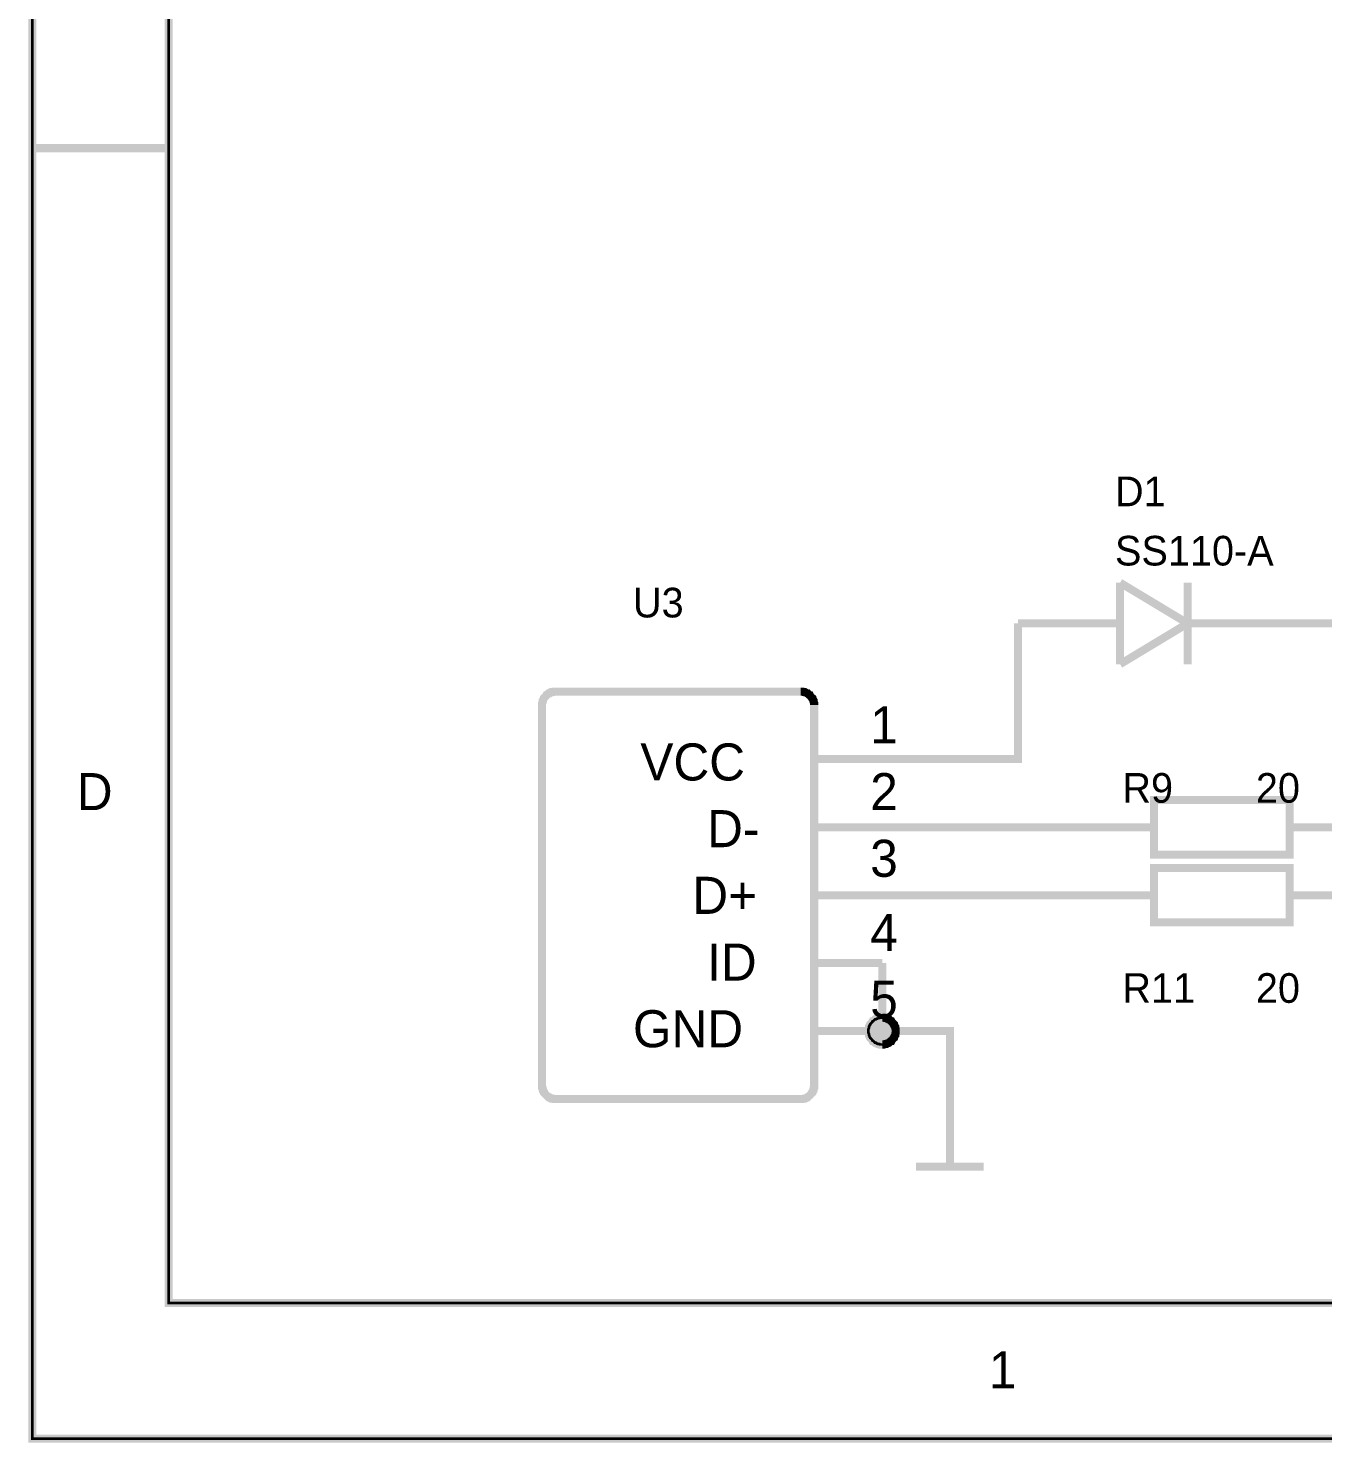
# Model space of a CAD drawing. Header units: millimetres. Extents: x 0 to 11.5, y 0 to 7.6.
# Drawn here: x -0.006 to 1.899, y -0.004 to 2.077 of the extents above; entities that cross this region are included whole.
import ezdxf

# ---------------------------------------------------------------- set-up
doc = ezdxf.new("R2010")
doc.units = ezdxf.units.MM
doc.header["$MEASUREMENT"] = 0
doc.layers.add('Sheet', color=255, linetype='Continuous')

msp = doc.modelspace()

# ---------------------------------------------------------------- linework, layer by layer
at = {"layer": 'Sheet'}
for points, const_width in [([(0, 7.5973), (11.5, 7.5973), (11.5, 0.002), (0, 0.002), (0, 7.5973)], 0.0118), ([(0, 7.5973), (0, 0.002), (11.5, 0.002), (11.5, 7.5973), (0, 7.5973), (0, 7.5973)], 0.0039), ([(0.2005, 7.3976), (11.3002, 7.3976), (11.3002, 0.2017), (0.2005, 0.2017), (0.2005, 7.3976)], 0.0118), ([(0.2005, 7.3976), (0.2005, 0.2017), (11.3002, 0.2017), (11.3002, 7.3976), (0.2005, 7.3976), (0.2005, 7.3976)], 0.0039), ([(1.6503, 0.9418), (1.8501, 0.9418), (1.8501, 0.8614), (1.6503, 0.8614), (1.6503, 0.9418)], 0.0118), ([(1.6503, 0.8416), (1.8501, 0.8416), (1.8501, 0.7619), (1.6503, 0.7619), (1.6503, 0.8416)], 0.0118)]:
    msp.add_lwpolyline(points, close=True, dxfattribs=dict(at, const_width=const_width))
for points, const_width in [([(0, 1.9007), (0.2005, 1.9007)], 0.0118), ([(1.7, 1.2015), (1.6005, 1.2614)], 0.0118), ([(1.6005, 1.2614), (1.6005, 1.1415)], 0.0118), ([(1.7, 1.2614), (1.7, 1.1415)], 0.0118), ([(1.4505, 1.2015), (1.4505, 1.0018), (1.2507, 1.0018)], 0.0118), ([(1.6005, 1.2015), (1.4505, 1.2015)], 0.0118), ([(1.6005, 1.1415), (1.7, 1.2015)], 0.0118), ([(1.7, 1.2015), (1.8501, 1.2015)], 0.0118), ([(1.8501, 1.2015), (2.2006, 1.2015)], 0.0118), ([(0.7501, 1.0815), (0.7501, 1.0822), (0.7501, 1.0836), (0.7501, 1.0843), (0.7508, 1.0856), (0.7508, 1.0863), (0.7508, 1.0877), (0.7515, 1.0883), (0.7515, 1.089), (0.7522, 1.0904), (0.7528, 1.0911), (0.7528, 1.0918), (0.7535, 1.0924), (0.7542, 1.0931), (0.7549, 1.0938), (0.7556, 1.0945), (0.7563, 1.0958), (0.7569, 1.0958), (0.7576, 1.0965), (0.7583, 1.0972), (0.759, 1.0979), (0.7597, 1.0986), (0.761, 1.0986), (0.7617, 1.0992), (0.7624, 1.0999), (0.7638, 1.0999), (0.7644, 1.1006), (0.7651, 1.1006), (0.7665, 1.1006), (0.7672, 1.1013), (0.7685, 1.1013), (0.7692, 1.1013), (0.7706, 1.1013)], 0.0118), ([(0.7706, 1.1013), (1.1306, 1.1013)], 0.0118), ([(1.1306, 1.1013), (1.1313, 1.1013), (1.1327, 1.1013), (1.1334, 1.1013), (1.1347, 1.1006), (1.1354, 1.1006), (1.1368, 1.1006), (1.1375, 1.0999), (1.1381, 1.0999), (1.1395, 1.0992), (1.1402, 1.0986), (1.1409, 1.0986), (1.1415, 1.0979), (1.1422, 1.0972), (1.1429, 1.0965), (1.1436, 1.0958), (1.1443, 1.0958), (1.145, 1.0945), (1.1456, 1.0938), (1.1463, 1.0931), (1.147, 1.0924), (1.1477, 1.0918), (1.1477, 1.0911), (1.1484, 1.0904), (1.149, 1.089), (1.149, 1.0883), (1.1497, 1.0877), (1.1497, 1.0863), (1.1497, 1.0856), (1.1504, 1.0843), (1.1504, 1.0836), (1.1504, 1.0822), (1.1504, 1.0815)], 0.0118), ([(0.7501, 0.522), (0.7501, 1.0815)], 0.0118), ([(1.1504, 1.0815), (1.1504, 1.0815), (1.1504, 1.0815), (1.1504, 1.0815), (1.1504, 1.0815), (1.1504, 1.0815), (1.1504, 1.0815), (1.1504, 1.0815), (1.1504, 1.0815), (1.1504, 1.0815), (1.1504, 1.0815), (1.1504, 1.0815), (1.1504, 1.0815), (1.1504, 1.0815), (1.1504, 1.0815), (1.1504, 1.0815), (1.1504, 1.0815), (1.1504, 1.0815), (1.1504, 1.0815), (1.1504, 1.0815), (1.1504, 1.0815), (1.1504, 1.0815), (1.1504, 1.0815), (1.1504, 1.0815), (1.1504, 1.0815), (1.1504, 1.0815), (1.1504, 1.0815), (1.1504, 1.0815), (1.1504, 1.0815), (1.1504, 1.0815), (1.1504, 1.0815), (1.1504, 1.0815), (1.1504, 1.0815)], 0.0118), ([(1.1504, 1.0815), (1.1504, 0.522)], 0.0118), ([(1.1504, 1.0018), (1.2507, 1.0018)], 0.0118), ([(1.1504, 0.9016), (1.2507, 0.9016)], 0.0118), ([(1.2507, 0.9016), (1.55, 0.9016)], 0.0118), ([(1.6503, 0.9016), (1.55, 0.9016)], 0.0118), ([(1.8501, 0.9016), (1.9503, 0.9016)], 0.0118), ([(1.1504, 0.8014), (1.2507, 0.8014)], 0.0118), ([(1.2507, 0.8014), (1.55, 0.8014)], 0.0118), ([(1.6503, 0.8014), (1.55, 0.8014)], 0.0118), ([(1.8501, 0.8014), (1.9503, 0.8014)], 0.0118), ([(1.1504, 0.7019), (1.2507, 0.7019)], 0.0118), ([(1.3502, 0.5016), (1.3502, 0.6018), (1.2507, 0.6018), (1.2507, 0.7019)], 0.0118), ([(1.2302, 0.6018), (1.2302, 0.6024), (1.2302, 0.6038), (1.2302, 0.6045), (1.2309, 0.6058), (1.2309, 0.6065), (1.2309, 0.6079), (1.2316, 0.6086), (1.2316, 0.6093), (1.2322, 0.6106), (1.2329, 0.6113), (1.2329, 0.612), (1.2336, 0.6127), (1.2343, 0.6133), (1.235, 0.614), (1.2356, 0.6147), (1.2363, 0.6161), (1.237, 0.6161), (1.2377, 0.6168), (1.2384, 0.6174), (1.2391, 0.6181), (1.2397, 0.6188), (1.2411, 0.6188), (1.2418, 0.6195), (1.2425, 0.6202), (1.2438, 0.6202), (1.2445, 0.6208), (1.2452, 0.6208), (1.2466, 0.6208), (1.2472, 0.6215), (1.2486, 0.6215), (1.2493, 0.6215), (1.2507, 0.6215)], 0.0118), ([(1.2302, 0.6018), (1.2302, 0.6024), (1.2302, 0.6038), (1.2302, 0.6045), (1.2309, 0.6058), (1.2309, 0.6065), (1.2309, 0.6079), (1.2316, 0.6086), (1.2316, 0.6093), (1.2322, 0.6106), (1.2329, 0.6113), (1.2329, 0.612), (1.2336, 0.6127), (1.2343, 0.6133), (1.235, 0.614), (1.2356, 0.6147), (1.2363, 0.6161), (1.237, 0.6161), (1.2377, 0.6168), (1.2384, 0.6174), (1.2391, 0.6181), (1.2397, 0.6188), (1.2411, 0.6188), (1.2418, 0.6195), (1.2425, 0.6202), (1.2438, 0.6202), (1.2445, 0.6208), (1.2452, 0.6208), (1.2466, 0.6208), (1.2472, 0.6215), (1.2486, 0.6215), (1.2493, 0.6215), (1.2507, 0.6215)], 0.0118), ([(1.2302, 0.6018), (1.2302, 0.6024), (1.2302, 0.6038), (1.2302, 0.6045), (1.2309, 0.6058), (1.2309, 0.6065), (1.2309, 0.6079), (1.2316, 0.6086), (1.2316, 0.6093), (1.2322, 0.6106), (1.2329, 0.6113), (1.2329, 0.612), (1.2336, 0.6127), (1.2343, 0.6133), (1.235, 0.614), (1.2356, 0.6147), (1.2363, 0.6161), (1.237, 0.6161), (1.2377, 0.6168), (1.2384, 0.6174), (1.2391, 0.6181), (1.2397, 0.6188), (1.2411, 0.6188), (1.2418, 0.6195), (1.2425, 0.6202), (1.2438, 0.6202), (1.2445, 0.6208), (1.2452, 0.6208), (1.2466, 0.6208), (1.2472, 0.6215), (1.2486, 0.6215), (1.2493, 0.6215), (1.2507, 0.6215)], 0.0118), ([(1.2302, 0.6018), (1.2302, 0.6024), (1.2302, 0.6038), (1.2302, 0.6045), (1.2309, 0.6058), (1.2309, 0.6065), (1.2309, 0.6079), (1.2316, 0.6086), (1.2316, 0.6093), (1.2322, 0.6106), (1.2329, 0.6113), (1.2329, 0.612), (1.2336, 0.6127), (1.2343, 0.6133), (1.235, 0.614), (1.2356, 0.6147), (1.2363, 0.6161), (1.237, 0.6161), (1.2377, 0.6168), (1.2384, 0.6174), (1.2391, 0.6181), (1.2397, 0.6188), (1.2411, 0.6188), (1.2418, 0.6195), (1.2425, 0.6202), (1.2438, 0.6202), (1.2445, 0.6208), (1.2452, 0.6208), (1.2466, 0.6208), (1.2472, 0.6215), (1.2486, 0.6215), (1.2493, 0.6215), (1.2507, 0.6215)], 0.0118), ([(1.2302, 0.6018), (1.2302, 0.6024), (1.2302, 0.6038), (1.2302, 0.6045), (1.2309, 0.6058), (1.2309, 0.6065), (1.2309, 0.6079), (1.2316, 0.6086), (1.2316, 0.6093), (1.2322, 0.6106), (1.2329, 0.6113), (1.2329, 0.612), (1.2336, 0.6127), (1.2343, 0.6133), (1.235, 0.614), (1.2356, 0.6147), (1.2363, 0.6161), (1.237, 0.6161), (1.2377, 0.6168), (1.2384, 0.6174), (1.2391, 0.6181), (1.2397, 0.6188), (1.2411, 0.6188), (1.2418, 0.6195), (1.2425, 0.6202), (1.2438, 0.6202), (1.2445, 0.6208), (1.2452, 0.6208), (1.2466, 0.6208), (1.2472, 0.6215), (1.2486, 0.6215), (1.2493, 0.6215), (1.2507, 0.6215)], 0.0118), ([(1.2507, 0.6215), (1.2507, 0.6215)], 0.0118), ([(1.2507, 0.6215), (1.2513, 0.6215), (1.2527, 0.6215), (1.2534, 0.6215), (1.2547, 0.6208), (1.2554, 0.6208), (1.2568, 0.6208), (1.2575, 0.6202), (1.2582, 0.6202), (1.2595, 0.6195), (1.2602, 0.6188), (1.2609, 0.6188), (1.2616, 0.6181), (1.2622, 0.6174), (1.2629, 0.6168), (1.2636, 0.6161), (1.2643, 0.6161), (1.265, 0.6147), (1.2657, 0.614), (1.2663, 0.6133), (1.267, 0.6127), (1.2677, 0.612), (1.2677, 0.6113), (1.2684, 0.6106), (1.2691, 0.6093), (1.2691, 0.6086), (1.2697, 0.6079), (1.2697, 0.6065), (1.2697, 0.6058), (1.2704, 0.6045), (1.2704, 0.6038), (1.2704, 0.6024), (1.2704, 0.6018)], 0.0118), ([(1.2507, 0.6215), (1.2507, 0.6215)], 0.0118), ([(1.2507, 0.6215), (1.2513, 0.6215), (1.2527, 0.6215), (1.2534, 0.6215), (1.2547, 0.6208), (1.2554, 0.6208), (1.2568, 0.6208), (1.2575, 0.6202), (1.2582, 0.6202), (1.2595, 0.6195), (1.2602, 0.6188), (1.2609, 0.6188), (1.2616, 0.6181), (1.2622, 0.6174), (1.2629, 0.6168), (1.2636, 0.6161), (1.2643, 0.6161), (1.265, 0.6147), (1.2657, 0.614), (1.2663, 0.6133), (1.267, 0.6127), (1.2677, 0.612), (1.2677, 0.6113), (1.2684, 0.6106), (1.2691, 0.6093), (1.2691, 0.6086), (1.2697, 0.6079), (1.2697, 0.6065), (1.2697, 0.6058), (1.2704, 0.6045), (1.2704, 0.6038), (1.2704, 0.6024), (1.2704, 0.6018)], 0.0118), ([(1.2507, 0.6215), (1.2507, 0.6215)], 0.0118), ([(1.2507, 0.6215), (1.2513, 0.6215), (1.2527, 0.6215), (1.2534, 0.6215), (1.2547, 0.6208), (1.2554, 0.6208), (1.2568, 0.6208), (1.2575, 0.6202), (1.2582, 0.6202), (1.2595, 0.6195), (1.2602, 0.6188), (1.2609, 0.6188), (1.2616, 0.6181), (1.2622, 0.6174), (1.2629, 0.6168), (1.2636, 0.6161), (1.2643, 0.6161), (1.265, 0.6147), (1.2657, 0.614), (1.2663, 0.6133), (1.267, 0.6127), (1.2677, 0.612), (1.2677, 0.6113), (1.2684, 0.6106), (1.2691, 0.6093), (1.2691, 0.6086), (1.2697, 0.6079), (1.2697, 0.6065), (1.2697, 0.6058), (1.2704, 0.6045), (1.2704, 0.6038), (1.2704, 0.6024), (1.2704, 0.6018)], 0.0118), ([(1.2507, 0.6215), (1.2507, 0.6215)], 0.0118), ([(1.2507, 0.6215), (1.2513, 0.6215), (1.2527, 0.6215), (1.2534, 0.6215), (1.2547, 0.6208), (1.2554, 0.6208), (1.2568, 0.6208), (1.2575, 0.6202), (1.2582, 0.6202), (1.2595, 0.6195), (1.2602, 0.6188), (1.2609, 0.6188), (1.2616, 0.6181), (1.2622, 0.6174), (1.2629, 0.6168), (1.2636, 0.6161), (1.2643, 0.6161), (1.265, 0.6147), (1.2657, 0.614), (1.2663, 0.6133), (1.267, 0.6127), (1.2677, 0.612), (1.2677, 0.6113), (1.2684, 0.6106), (1.2691, 0.6093), (1.2691, 0.6086), (1.2697, 0.6079), (1.2697, 0.6065), (1.2697, 0.6058), (1.2704, 0.6045), (1.2704, 0.6038), (1.2704, 0.6024), (1.2704, 0.6018)], 0.0118), ([(1.2507, 0.6215), (1.2507, 0.6215)], 0.0118), ([(1.2507, 0.6215), (1.2513, 0.6215), (1.2527, 0.6215), (1.2534, 0.6215), (1.2547, 0.6208), (1.2554, 0.6208), (1.2568, 0.6208), (1.2575, 0.6202), (1.2582, 0.6202), (1.2595, 0.6195), (1.2602, 0.6188), (1.2609, 0.6188), (1.2616, 0.6181), (1.2622, 0.6174), (1.2629, 0.6168), (1.2636, 0.6161), (1.2643, 0.6161), (1.265, 0.6147), (1.2657, 0.614), (1.2663, 0.6133), (1.267, 0.6127), (1.2677, 0.612), (1.2677, 0.6113), (1.2684, 0.6106), (1.2691, 0.6093), (1.2691, 0.6086), (1.2697, 0.6079), (1.2697, 0.6065), (1.2697, 0.6058), (1.2704, 0.6045), (1.2704, 0.6038), (1.2704, 0.6024), (1.2704, 0.6018)], 0.0118), ([(1.1504, 0.6018), (1.2507, 0.6018)], 0.0118), ([(1.2507, 0.582), (1.2493, 0.582), (1.2486, 0.582), (1.2472, 0.582), (1.2466, 0.5827), (1.2452, 0.5827), (1.2445, 0.5827), (1.2438, 0.5834), (1.2425, 0.5834), (1.2418, 0.584), (1.2411, 0.5847), (1.2397, 0.5847), (1.2391, 0.5854), (1.2384, 0.5861), (1.2377, 0.5868), (1.237, 0.5874), (1.2363, 0.5874), (1.2356, 0.5888), (1.235, 0.5895), (1.2343, 0.5902), (1.2336, 0.5909), (1.2329, 0.5915), (1.2329, 0.5922), (1.2322, 0.5929), (1.2316, 0.5943), (1.2316, 0.5949), (1.2309, 0.5956), (1.2309, 0.597), (1.2309, 0.5977), (1.2302, 0.599), (1.2302, 0.5997), (1.2302, 0.6011), (1.2302, 0.6018)], 0.0118), ([(1.2302, 0.6018), (1.2302, 0.6018)], 0.0118), ([(1.2507, 0.582), (1.2493, 0.582), (1.2486, 0.582), (1.2472, 0.582), (1.2466, 0.5827), (1.2452, 0.5827), (1.2445, 0.5827), (1.2438, 0.5834), (1.2425, 0.5834), (1.2418, 0.584), (1.2411, 0.5847), (1.2397, 0.5847), (1.2391, 0.5854), (1.2384, 0.5861), (1.2377, 0.5868), (1.237, 0.5874), (1.2363, 0.5874), (1.2356, 0.5888), (1.235, 0.5895), (1.2343, 0.5902), (1.2336, 0.5909), (1.2329, 0.5915), (1.2329, 0.5922), (1.2322, 0.5929), (1.2316, 0.5943), (1.2316, 0.5949), (1.2309, 0.5956), (1.2309, 0.597), (1.2309, 0.5977), (1.2302, 0.599), (1.2302, 0.5997), (1.2302, 0.6011), (1.2302, 0.6018)], 0.0118), ([(1.2302, 0.6018), (1.2302, 0.6018)], 0.0118), ([(1.2507, 0.582), (1.2493, 0.582), (1.2486, 0.582), (1.2472, 0.582), (1.2466, 0.5827), (1.2452, 0.5827), (1.2445, 0.5827), (1.2438, 0.5834), (1.2425, 0.5834), (1.2418, 0.584), (1.2411, 0.5847), (1.2397, 0.5847), (1.2391, 0.5854), (1.2384, 0.5861), (1.2377, 0.5868), (1.237, 0.5874), (1.2363, 0.5874), (1.2356, 0.5888), (1.235, 0.5895), (1.2343, 0.5902), (1.2336, 0.5909), (1.2329, 0.5915), (1.2329, 0.5922), (1.2322, 0.5929), (1.2316, 0.5943), (1.2316, 0.5949), (1.2309, 0.5956), (1.2309, 0.597), (1.2309, 0.5977), (1.2302, 0.599), (1.2302, 0.5997), (1.2302, 0.6011), (1.2302, 0.6018)], 0.0118), ([(1.2302, 0.6018), (1.2302, 0.6018)], 0.0118), ([(1.2507, 0.582), (1.2493, 0.582), (1.2486, 0.582), (1.2472, 0.582), (1.2466, 0.5827), (1.2452, 0.5827), (1.2445, 0.5827), (1.2438, 0.5834), (1.2425, 0.5834), (1.2418, 0.584), (1.2411, 0.5847), (1.2397, 0.5847), (1.2391, 0.5854), (1.2384, 0.5861), (1.2377, 0.5868), (1.237, 0.5874), (1.2363, 0.5874), (1.2356, 0.5888), (1.235, 0.5895), (1.2343, 0.5902), (1.2336, 0.5909), (1.2329, 0.5915), (1.2329, 0.5922), (1.2322, 0.5929), (1.2316, 0.5943), (1.2316, 0.5949), (1.2309, 0.5956), (1.2309, 0.597), (1.2309, 0.5977), (1.2302, 0.599), (1.2302, 0.5997), (1.2302, 0.6011), (1.2302, 0.6018)], 0.0118), ([(1.2302, 0.6018), (1.2302, 0.6018)], 0.0118), ([(1.2507, 0.582), (1.2493, 0.582), (1.2486, 0.582), (1.2472, 0.582), (1.2466, 0.5827), (1.2452, 0.5827), (1.2445, 0.5827), (1.2438, 0.5834), (1.2425, 0.5834), (1.2418, 0.584), (1.2411, 0.5847), (1.2397, 0.5847), (1.2391, 0.5854), (1.2384, 0.5861), (1.2377, 0.5868), (1.237, 0.5874), (1.2363, 0.5874), (1.2356, 0.5888), (1.235, 0.5895), (1.2343, 0.5902), (1.2336, 0.5909), (1.2329, 0.5915), (1.2329, 0.5922), (1.2322, 0.5929), (1.2316, 0.5943), (1.2316, 0.5949), (1.2309, 0.5956), (1.2309, 0.597), (1.2309, 0.5977), (1.2302, 0.599), (1.2302, 0.5997), (1.2302, 0.6011), (1.2302, 0.6018)], 0.0118), ([(1.2302, 0.6018), (1.2302, 0.6018)], 0.0118), ([(1.2302, 0.6018), (1.2302, 0.6024), (1.2302, 0.6038), (1.2302, 0.6045), (1.2309, 0.6058), (1.2309, 0.6065), (1.2309, 0.6079), (1.2316, 0.6086), (1.2316, 0.6093), (1.2322, 0.6106), (1.2329, 0.6113), (1.2329, 0.612), (1.2336, 0.6127), (1.2343, 0.6133), (1.235, 0.614), (1.2356, 0.6147), (1.2363, 0.6161), (1.237, 0.6161), (1.2377, 0.6168), (1.2384, 0.6174), (1.2391, 0.6181), (1.2397, 0.6188), (1.2411, 0.6188), (1.2418, 0.6195), (1.2425, 0.6202), (1.2438, 0.6202), (1.2445, 0.6208), (1.2452, 0.6208), (1.2466, 0.6208), (1.2472, 0.6215), (1.2486, 0.6215), (1.2493, 0.6215), (1.2507, 0.6215)], 0.0039), ([(1.2302, 0.6018), (1.2302, 0.6024), (1.2302, 0.6038), (1.2302, 0.6045), (1.2309, 0.6058), (1.2309, 0.6065), (1.2309, 0.6079), (1.2316, 0.6086), (1.2316, 0.6093), (1.2322, 0.6106), (1.2329, 0.6113), (1.2329, 0.612), (1.2336, 0.6127), (1.2343, 0.6133), (1.235, 0.614), (1.2356, 0.6147), (1.2363, 0.6161), (1.237, 0.6161), (1.2377, 0.6168), (1.2384, 0.6174), (1.2391, 0.6181), (1.2397, 0.6188), (1.2411, 0.6188), (1.2418, 0.6195), (1.2425, 0.6202), (1.2438, 0.6202), (1.2445, 0.6208), (1.2452, 0.6208), (1.2466, 0.6208), (1.2472, 0.6215), (1.2486, 0.6215), (1.2493, 0.6215), (1.2507, 0.6215)], 0.0039), ([(1.2302, 0.6018), (1.2302, 0.6024), (1.2302, 0.6038), (1.2302, 0.6045), (1.2309, 0.6058), (1.2309, 0.6065), (1.2309, 0.6079), (1.2316, 0.6086), (1.2316, 0.6093), (1.2322, 0.6106), (1.2329, 0.6113), (1.2329, 0.612), (1.2336, 0.6127), (1.2343, 0.6133), (1.235, 0.614), (1.2356, 0.6147), (1.2363, 0.6161), (1.237, 0.6161), (1.2377, 0.6168), (1.2384, 0.6174), (1.2391, 0.6181), (1.2397, 0.6188), (1.2411, 0.6188), (1.2418, 0.6195), (1.2425, 0.6202), (1.2438, 0.6202), (1.2445, 0.6208), (1.2452, 0.6208), (1.2466, 0.6208), (1.2472, 0.6215), (1.2486, 0.6215), (1.2493, 0.6215), (1.2507, 0.6215)], 0.0039), ([(1.2302, 0.6018), (1.2302, 0.6024), (1.2302, 0.6038), (1.2302, 0.6045), (1.2309, 0.6058), (1.2309, 0.6065), (1.2309, 0.6079), (1.2316, 0.6086), (1.2316, 0.6093), (1.2322, 0.6106), (1.2329, 0.6113), (1.2329, 0.612), (1.2336, 0.6127), (1.2343, 0.6133), (1.235, 0.614), (1.2356, 0.6147), (1.2363, 0.6161), (1.237, 0.6161), (1.2377, 0.6168), (1.2384, 0.6174), (1.2391, 0.6181), (1.2397, 0.6188), (1.2411, 0.6188), (1.2418, 0.6195), (1.2425, 0.6202), (1.2438, 0.6202), (1.2445, 0.6208), (1.2452, 0.6208), (1.2466, 0.6208), (1.2472, 0.6215), (1.2486, 0.6215), (1.2493, 0.6215), (1.2507, 0.6215)], 0.0039), ([(1.2302, 0.6018), (1.2302, 0.6024), (1.2302, 0.6038), (1.2302, 0.6045), (1.2309, 0.6058), (1.2309, 0.6065), (1.2309, 0.6079), (1.2316, 0.6086), (1.2316, 0.6093), (1.2322, 0.6106), (1.2329, 0.6113), (1.2329, 0.612), (1.2336, 0.6127), (1.2343, 0.6133), (1.235, 0.614), (1.2356, 0.6147), (1.2363, 0.6161), (1.237, 0.6161), (1.2377, 0.6168), (1.2384, 0.6174), (1.2391, 0.6181), (1.2397, 0.6188), (1.2411, 0.6188), (1.2418, 0.6195), (1.2425, 0.6202), (1.2438, 0.6202), (1.2445, 0.6208), (1.2452, 0.6208), (1.2466, 0.6208), (1.2472, 0.6215), (1.2486, 0.6215), (1.2493, 0.6215), (1.2507, 0.6215)], 0.0039), ([(1.2507, 0.582), (1.2493, 0.582), (1.2486, 0.582), (1.2472, 0.582), (1.2466, 0.5827), (1.2452, 0.5827), (1.2445, 0.5827), (1.2438, 0.5834), (1.2425, 0.5834), (1.2418, 0.584), (1.2411, 0.5847), (1.2397, 0.5847), (1.2391, 0.5854), (1.2384, 0.5861), (1.2377, 0.5868), (1.237, 0.5874), (1.2363, 0.5874), (1.2356, 0.5888), (1.235, 0.5895), (1.2343, 0.5902), (1.2336, 0.5909), (1.2329, 0.5915), (1.2329, 0.5922), (1.2322, 0.5929), (1.2316, 0.5943), (1.2316, 0.5949), (1.2309, 0.5956), (1.2309, 0.597), (1.2309, 0.5977), (1.2302, 0.599), (1.2302, 0.5997), (1.2302, 0.6011), (1.2302, 0.6018)], 0.0039), ([(1.2302, 0.6018), (1.2302, 0.6018)], 0.0039), ([(1.2507, 0.582), (1.2493, 0.582), (1.2486, 0.582), (1.2472, 0.582), (1.2466, 0.5827), (1.2452, 0.5827), (1.2445, 0.5827), (1.2438, 0.5834), (1.2425, 0.5834), (1.2418, 0.584), (1.2411, 0.5847), (1.2397, 0.5847), (1.2391, 0.5854), (1.2384, 0.5861), (1.2377, 0.5868), (1.237, 0.5874), (1.2363, 0.5874), (1.2356, 0.5888), (1.235, 0.5895), (1.2343, 0.5902), (1.2336, 0.5909), (1.2329, 0.5915), (1.2329, 0.5922), (1.2322, 0.5929), (1.2316, 0.5943), (1.2316, 0.5949), (1.2309, 0.5956), (1.2309, 0.597), (1.2309, 0.5977), (1.2302, 0.599), (1.2302, 0.5997), (1.2302, 0.6011), (1.2302, 0.6018)], 0.0039), ([(1.2302, 0.6018), (1.2302, 0.6018)], 0.0039), ([(1.2507, 0.582), (1.2493, 0.582), (1.2486, 0.582), (1.2472, 0.582), (1.2466, 0.5827), (1.2452, 0.5827), (1.2445, 0.5827), (1.2438, 0.5834), (1.2425, 0.5834), (1.2418, 0.584), (1.2411, 0.5847), (1.2397, 0.5847), (1.2391, 0.5854), (1.2384, 0.5861), (1.2377, 0.5868), (1.237, 0.5874), (1.2363, 0.5874), (1.2356, 0.5888), (1.235, 0.5895), (1.2343, 0.5902), (1.2336, 0.5909), (1.2329, 0.5915), (1.2329, 0.5922), (1.2322, 0.5929), (1.2316, 0.5943), (1.2316, 0.5949), (1.2309, 0.5956), (1.2309, 0.597), (1.2309, 0.5977), (1.2302, 0.599), (1.2302, 0.5997), (1.2302, 0.6011), (1.2302, 0.6018)], 0.0039), ([(1.2302, 0.6018), (1.2302, 0.6018)], 0.0039), ([(1.2507, 0.582), (1.2493, 0.582), (1.2486, 0.582), (1.2472, 0.582), (1.2466, 0.5827), (1.2452, 0.5827), (1.2445, 0.5827), (1.2438, 0.5834), (1.2425, 0.5834), (1.2418, 0.584), (1.2411, 0.5847), (1.2397, 0.5847), (1.2391, 0.5854), (1.2384, 0.5861), (1.2377, 0.5868), (1.237, 0.5874), (1.2363, 0.5874), (1.2356, 0.5888), (1.235, 0.5895), (1.2343, 0.5902), (1.2336, 0.5909), (1.2329, 0.5915), (1.2329, 0.5922), (1.2322, 0.5929), (1.2316, 0.5943), (1.2316, 0.5949), (1.2309, 0.5956), (1.2309, 0.597), (1.2309, 0.5977), (1.2302, 0.599), (1.2302, 0.5997), (1.2302, 0.6011), (1.2302, 0.6018)], 0.0039), ([(1.2302, 0.6018), (1.2302, 0.6018)], 0.0039), ([(1.2507, 0.582), (1.2493, 0.582), (1.2486, 0.582), (1.2472, 0.582), (1.2466, 0.5827), (1.2452, 0.5827), (1.2445, 0.5827), (1.2438, 0.5834), (1.2425, 0.5834), (1.2418, 0.584), (1.2411, 0.5847), (1.2397, 0.5847), (1.2391, 0.5854), (1.2384, 0.5861), (1.2377, 0.5868), (1.237, 0.5874), (1.2363, 0.5874), (1.2356, 0.5888), (1.235, 0.5895), (1.2343, 0.5902), (1.2336, 0.5909), (1.2329, 0.5915), (1.2329, 0.5922), (1.2322, 0.5929), (1.2316, 0.5943), (1.2316, 0.5949), (1.2309, 0.5956), (1.2309, 0.597), (1.2309, 0.5977), (1.2302, 0.599), (1.2302, 0.5997), (1.2302, 0.6011), (1.2302, 0.6018)], 0.0039), ([(1.2302, 0.6018), (1.2302, 0.6018)], 0.0039), ([(1.2704, 0.6018), (1.2704, 0.6011), (1.2704, 0.5997), (1.2704, 0.599), (1.2697, 0.5977), (1.2697, 0.597), (1.2697, 0.5956), (1.2691, 0.5949), (1.2691, 0.5943), (1.2684, 0.5929), (1.2677, 0.5922), (1.2677, 0.5915), (1.267, 0.5909), (1.2663, 0.5902), (1.2657, 0.5895), (1.265, 0.5888), (1.2643, 0.5874), (1.2636, 0.5874), (1.2629, 0.5868), (1.2622, 0.5861), (1.2616, 0.5854), (1.2609, 0.5847), (1.2602, 0.5847), (1.2595, 0.584), (1.2582, 0.5834), (1.2575, 0.5834), (1.2568, 0.5827), (1.2554, 0.5827), (1.2547, 0.5827), (1.2534, 0.582), (1.2527, 0.582), (1.2513, 0.582), (1.2507, 0.582)], 0.0118), ([(1.2704, 0.6018), (1.2704, 0.6011), (1.2704, 0.5997), (1.2704, 0.599), (1.2697, 0.5977), (1.2697, 0.597), (1.2697, 0.5956), (1.2691, 0.5949), (1.2691, 0.5943), (1.2684, 0.5929), (1.2677, 0.5922), (1.2677, 0.5915), (1.267, 0.5909), (1.2663, 0.5902), (1.2657, 0.5895), (1.265, 0.5888), (1.2643, 0.5874), (1.2636, 0.5874), (1.2629, 0.5868), (1.2622, 0.5861), (1.2616, 0.5854), (1.2609, 0.5847), (1.2602, 0.5847), (1.2595, 0.584), (1.2582, 0.5834), (1.2575, 0.5834), (1.2568, 0.5827), (1.2554, 0.5827), (1.2547, 0.5827), (1.2534, 0.582), (1.2527, 0.582), (1.2513, 0.582), (1.2507, 0.582)], 0.0118), ([(1.2704, 0.6018), (1.2704, 0.6011), (1.2704, 0.5997), (1.2704, 0.599), (1.2697, 0.5977), (1.2697, 0.597), (1.2697, 0.5956), (1.2691, 0.5949), (1.2691, 0.5943), (1.2684, 0.5929), (1.2677, 0.5922), (1.2677, 0.5915), (1.267, 0.5909), (1.2663, 0.5902), (1.2657, 0.5895), (1.265, 0.5888), (1.2643, 0.5874), (1.2636, 0.5874), (1.2629, 0.5868), (1.2622, 0.5861), (1.2616, 0.5854), (1.2609, 0.5847), (1.2602, 0.5847), (1.2595, 0.584), (1.2582, 0.5834), (1.2575, 0.5834), (1.2568, 0.5827), (1.2554, 0.5827), (1.2547, 0.5827), (1.2534, 0.582), (1.2527, 0.582), (1.2513, 0.582), (1.2507, 0.582)], 0.0118), ([(1.2704, 0.6018), (1.2704, 0.6011), (1.2704, 0.5997), (1.2704, 0.599), (1.2697, 0.5977), (1.2697, 0.597), (1.2697, 0.5956), (1.2691, 0.5949), (1.2691, 0.5943), (1.2684, 0.5929), (1.2677, 0.5922), (1.2677, 0.5915), (1.267, 0.5909), (1.2663, 0.5902), (1.2657, 0.5895), (1.265, 0.5888), (1.2643, 0.5874), (1.2636, 0.5874), (1.2629, 0.5868), (1.2622, 0.5861), (1.2616, 0.5854), (1.2609, 0.5847), (1.2602, 0.5847), (1.2595, 0.584), (1.2582, 0.5834), (1.2575, 0.5834), (1.2568, 0.5827), (1.2554, 0.5827), (1.2547, 0.5827), (1.2534, 0.582), (1.2527, 0.582), (1.2513, 0.582), (1.2507, 0.582)], 0.0118), ([(1.2704, 0.6018), (1.2704, 0.6011), (1.2704, 0.5997), (1.2704, 0.599), (1.2697, 0.5977), (1.2697, 0.597), (1.2697, 0.5956), (1.2691, 0.5949), (1.2691, 0.5943), (1.2684, 0.5929), (1.2677, 0.5922), (1.2677, 0.5915), (1.267, 0.5909), (1.2663, 0.5902), (1.2657, 0.5895), (1.265, 0.5888), (1.2643, 0.5874), (1.2636, 0.5874), (1.2629, 0.5868), (1.2622, 0.5861), (1.2616, 0.5854), (1.2609, 0.5847), (1.2602, 0.5847), (1.2595, 0.584), (1.2582, 0.5834), (1.2575, 0.5834), (1.2568, 0.5827), (1.2554, 0.5827), (1.2547, 0.5827), (1.2534, 0.582), (1.2527, 0.582), (1.2513, 0.582), (1.2507, 0.582)], 0.0118), ([(1.2507, 0.6215), (1.2507, 0.6215)], 0.0039), ([(1.2507, 0.6215), (1.2513, 0.6215), (1.2527, 0.6215), (1.2534, 0.6215), (1.2547, 0.6208), (1.2554, 0.6208), (1.2568, 0.6208), (1.2575, 0.6202), (1.2582, 0.6202), (1.2595, 0.6195), (1.2602, 0.6188), (1.2609, 0.6188), (1.2616, 0.6181), (1.2622, 0.6174), (1.2629, 0.6168), (1.2636, 0.6161), (1.2643, 0.6161), (1.265, 0.6147), (1.2657, 0.614), (1.2663, 0.6133), (1.267, 0.6127), (1.2677, 0.612), (1.2677, 0.6113), (1.2684, 0.6106), (1.2691, 0.6093), (1.2691, 0.6086), (1.2697, 0.6079), (1.2697, 0.6065), (1.2697, 0.6058), (1.2704, 0.6045), (1.2704, 0.6038), (1.2704, 0.6024), (1.2704, 0.6018)], 0.0039), ([(1.2507, 0.6215), (1.2507, 0.6215)], 0.0039), ([(1.2507, 0.6215), (1.2513, 0.6215), (1.2527, 0.6215), (1.2534, 0.6215), (1.2547, 0.6208), (1.2554, 0.6208), (1.2568, 0.6208), (1.2575, 0.6202), (1.2582, 0.6202), (1.2595, 0.6195), (1.2602, 0.6188), (1.2609, 0.6188), (1.2616, 0.6181), (1.2622, 0.6174), (1.2629, 0.6168), (1.2636, 0.6161), (1.2643, 0.6161), (1.265, 0.6147), (1.2657, 0.614), (1.2663, 0.6133), (1.267, 0.6127), (1.2677, 0.612), (1.2677, 0.6113), (1.2684, 0.6106), (1.2691, 0.6093), (1.2691, 0.6086), (1.2697, 0.6079), (1.2697, 0.6065), (1.2697, 0.6058), (1.2704, 0.6045), (1.2704, 0.6038), (1.2704, 0.6024), (1.2704, 0.6018)], 0.0039), ([(1.2507, 0.6215), (1.2507, 0.6215)], 0.0039), ([(1.2507, 0.6215), (1.2513, 0.6215), (1.2527, 0.6215), (1.2534, 0.6215), (1.2547, 0.6208), (1.2554, 0.6208), (1.2568, 0.6208), (1.2575, 0.6202), (1.2582, 0.6202), (1.2595, 0.6195), (1.2602, 0.6188), (1.2609, 0.6188), (1.2616, 0.6181), (1.2622, 0.6174), (1.2629, 0.6168), (1.2636, 0.6161), (1.2643, 0.6161), (1.265, 0.6147), (1.2657, 0.614), (1.2663, 0.6133), (1.267, 0.6127), (1.2677, 0.612), (1.2677, 0.6113), (1.2684, 0.6106), (1.2691, 0.6093), (1.2691, 0.6086), (1.2697, 0.6079), (1.2697, 0.6065), (1.2697, 0.6058), (1.2704, 0.6045), (1.2704, 0.6038), (1.2704, 0.6024), (1.2704, 0.6018)], 0.0039), ([(1.2507, 0.6215), (1.2507, 0.6215)], 0.0039), ([(1.2507, 0.6215), (1.2513, 0.6215), (1.2527, 0.6215), (1.2534, 0.6215), (1.2547, 0.6208), (1.2554, 0.6208), (1.2568, 0.6208), (1.2575, 0.6202), (1.2582, 0.6202), (1.2595, 0.6195), (1.2602, 0.6188), (1.2609, 0.6188), (1.2616, 0.6181), (1.2622, 0.6174), (1.2629, 0.6168), (1.2636, 0.6161), (1.2643, 0.6161), (1.265, 0.6147), (1.2657, 0.614), (1.2663, 0.6133), (1.267, 0.6127), (1.2677, 0.612), (1.2677, 0.6113), (1.2684, 0.6106), (1.2691, 0.6093), (1.2691, 0.6086), (1.2697, 0.6079), (1.2697, 0.6065), (1.2697, 0.6058), (1.2704, 0.6045), (1.2704, 0.6038), (1.2704, 0.6024), (1.2704, 0.6018)], 0.0039), ([(1.2507, 0.6215), (1.2507, 0.6215)], 0.0039), ([(1.2507, 0.6215), (1.2513, 0.6215), (1.2527, 0.6215), (1.2534, 0.6215), (1.2547, 0.6208), (1.2554, 0.6208), (1.2568, 0.6208), (1.2575, 0.6202), (1.2582, 0.6202), (1.2595, 0.6195), (1.2602, 0.6188), (1.2609, 0.6188), (1.2616, 0.6181), (1.2622, 0.6174), (1.2629, 0.6168), (1.2636, 0.6161), (1.2643, 0.6161), (1.265, 0.6147), (1.2657, 0.614), (1.2663, 0.6133), (1.267, 0.6127), (1.2677, 0.612), (1.2677, 0.6113), (1.2684, 0.6106), (1.2691, 0.6093), (1.2691, 0.6086), (1.2697, 0.6079), (1.2697, 0.6065), (1.2697, 0.6058), (1.2704, 0.6045), (1.2704, 0.6038), (1.2704, 0.6024), (1.2704, 0.6018)], 0.0039), ([(1.2704, 0.6018), (1.2704, 0.6011), (1.2704, 0.5997), (1.2704, 0.599), (1.2697, 0.5977), (1.2697, 0.597), (1.2697, 0.5956), (1.2691, 0.5949), (1.2691, 0.5943), (1.2684, 0.5929), (1.2677, 0.5922), (1.2677, 0.5915), (1.267, 0.5909), (1.2663, 0.5902), (1.2657, 0.5895), (1.265, 0.5888), (1.2643, 0.5874), (1.2636, 0.5874), (1.2629, 0.5868), (1.2622, 0.5861), (1.2616, 0.5854), (1.2609, 0.5847), (1.2602, 0.5847), (1.2595, 0.584), (1.2582, 0.5834), (1.2575, 0.5834), (1.2568, 0.5827), (1.2554, 0.5827), (1.2547, 0.5827), (1.2534, 0.582), (1.2527, 0.582), (1.2513, 0.582), (1.2507, 0.582)], 0.0039), ([(1.2704, 0.6018), (1.2704, 0.6011), (1.2704, 0.5997), (1.2704, 0.599), (1.2697, 0.5977), (1.2697, 0.597), (1.2697, 0.5956), (1.2691, 0.5949), (1.2691, 0.5943), (1.2684, 0.5929), (1.2677, 0.5922), (1.2677, 0.5915), (1.267, 0.5909), (1.2663, 0.5902), (1.2657, 0.5895), (1.265, 0.5888), (1.2643, 0.5874), (1.2636, 0.5874), (1.2629, 0.5868), (1.2622, 0.5861), (1.2616, 0.5854), (1.2609, 0.5847), (1.2602, 0.5847), (1.2595, 0.584), (1.2582, 0.5834), (1.2575, 0.5834), (1.2568, 0.5827), (1.2554, 0.5827), (1.2547, 0.5827), (1.2534, 0.582), (1.2527, 0.582), (1.2513, 0.582), (1.2507, 0.582)], 0.0039), ([(1.2704, 0.6018), (1.2704, 0.6011), (1.2704, 0.5997), (1.2704, 0.599), (1.2697, 0.5977), (1.2697, 0.597), (1.2697, 0.5956), (1.2691, 0.5949), (1.2691, 0.5943), (1.2684, 0.5929), (1.2677, 0.5922), (1.2677, 0.5915), (1.267, 0.5909), (1.2663, 0.5902), (1.2657, 0.5895), (1.265, 0.5888), (1.2643, 0.5874), (1.2636, 0.5874), (1.2629, 0.5868), (1.2622, 0.5861), (1.2616, 0.5854), (1.2609, 0.5847), (1.2602, 0.5847), (1.2595, 0.584), (1.2582, 0.5834), (1.2575, 0.5834), (1.2568, 0.5827), (1.2554, 0.5827), (1.2547, 0.5827), (1.2534, 0.582), (1.2527, 0.582), (1.2513, 0.582), (1.2507, 0.582)], 0.0039), ([(1.2704, 0.6018), (1.2704, 0.6011), (1.2704, 0.5997), (1.2704, 0.599), (1.2697, 0.5977), (1.2697, 0.597), (1.2697, 0.5956), (1.2691, 0.5949), (1.2691, 0.5943), (1.2684, 0.5929), (1.2677, 0.5922), (1.2677, 0.5915), (1.267, 0.5909), (1.2663, 0.5902), (1.2657, 0.5895), (1.265, 0.5888), (1.2643, 0.5874), (1.2636, 0.5874), (1.2629, 0.5868), (1.2622, 0.5861), (1.2616, 0.5854), (1.2609, 0.5847), (1.2602, 0.5847), (1.2595, 0.584), (1.2582, 0.5834), (1.2575, 0.5834), (1.2568, 0.5827), (1.2554, 0.5827), (1.2547, 0.5827), (1.2534, 0.582), (1.2527, 0.582), (1.2513, 0.582), (1.2507, 0.582)], 0.0039), ([(1.2704, 0.6018), (1.2704, 0.6011), (1.2704, 0.5997), (1.2704, 0.599), (1.2697, 0.5977), (1.2697, 0.597), (1.2697, 0.5956), (1.2691, 0.5949), (1.2691, 0.5943), (1.2684, 0.5929), (1.2677, 0.5922), (1.2677, 0.5915), (1.267, 0.5909), (1.2663, 0.5902), (1.2657, 0.5895), (1.265, 0.5888), (1.2643, 0.5874), (1.2636, 0.5874), (1.2629, 0.5868), (1.2622, 0.5861), (1.2616, 0.5854), (1.2609, 0.5847), (1.2602, 0.5847), (1.2595, 0.584), (1.2582, 0.5834), (1.2575, 0.5834), (1.2568, 0.5827), (1.2554, 0.5827), (1.2547, 0.5827), (1.2534, 0.582), (1.2527, 0.582), (1.2513, 0.582), (1.2507, 0.582)], 0.0039), ([(1.2704, 0.6018), (1.2704, 0.6018), (1.2704, 0.6018), (1.2704, 0.6018), (1.2704, 0.6018), (1.2704, 0.6018), (1.2704, 0.6018), (1.2704, 0.6018), (1.2704, 0.6018), (1.2704, 0.6018), (1.2704, 0.6018), (1.2704, 0.6018), (1.2704, 0.6018), (1.2704, 0.6018), (1.2704, 0.6018), (1.2704, 0.6018), (1.2704, 0.6018), (1.2704, 0.6018), (1.2704, 0.6018), (1.2704, 0.6018), (1.2704, 0.6018), (1.2704, 0.6018), (1.2704, 0.6018), (1.2704, 0.6018), (1.2704, 0.6018), (1.2704, 0.6018), (1.2704, 0.6018), (1.2704, 0.6018), (1.2704, 0.6018), (1.2704, 0.6018), (1.2704, 0.6018), (1.2704, 0.6018), (1.2704, 0.6018)], 0.0118), ([(1.2704, 0.6018), (1.2704, 0.6018)], 0.0118), ([(1.2704, 0.6018), (1.2704, 0.6018), (1.2704, 0.6018), (1.2704, 0.6018), (1.2704, 0.6018), (1.2704, 0.6018), (1.2704, 0.6018), (1.2704, 0.6018), (1.2704, 0.6018), (1.2704, 0.6018), (1.2704, 0.6018), (1.2704, 0.6018), (1.2704, 0.6018), (1.2704, 0.6018), (1.2704, 0.6018), (1.2704, 0.6018), (1.2704, 0.6018), (1.2704, 0.6018), (1.2704, 0.6018), (1.2704, 0.6018), (1.2704, 0.6018), (1.2704, 0.6018), (1.2704, 0.6018), (1.2704, 0.6018), (1.2704, 0.6018), (1.2704, 0.6018), (1.2704, 0.6018), (1.2704, 0.6018), (1.2704, 0.6018), (1.2704, 0.6018), (1.2704, 0.6018), (1.2704, 0.6018), (1.2704, 0.6018)], 0.0118), ([(1.2704, 0.6018), (1.2704, 0.6018)], 0.0118), ([(1.2704, 0.6018), (1.2704, 0.6018), (1.2704, 0.6018), (1.2704, 0.6018), (1.2704, 0.6018), (1.2704, 0.6018), (1.2704, 0.6018), (1.2704, 0.6018), (1.2704, 0.6018), (1.2704, 0.6018), (1.2704, 0.6018), (1.2704, 0.6018), (1.2704, 0.6018), (1.2704, 0.6018), (1.2704, 0.6018), (1.2704, 0.6018), (1.2704, 0.6018), (1.2704, 0.6018), (1.2704, 0.6018), (1.2704, 0.6018), (1.2704, 0.6018), (1.2704, 0.6018), (1.2704, 0.6018), (1.2704, 0.6018), (1.2704, 0.6018), (1.2704, 0.6018), (1.2704, 0.6018), (1.2704, 0.6018), (1.2704, 0.6018), (1.2704, 0.6018), (1.2704, 0.6018), (1.2704, 0.6018), (1.2704, 0.6018)], 0.0118), ([(1.2704, 0.6018), (1.2704, 0.6018)], 0.0118), ([(1.2704, 0.6018), (1.2704, 0.6018), (1.2704, 0.6018), (1.2704, 0.6018), (1.2704, 0.6018), (1.2704, 0.6018), (1.2704, 0.6018), (1.2704, 0.6018), (1.2704, 0.6018), (1.2704, 0.6018), (1.2704, 0.6018), (1.2704, 0.6018), (1.2704, 0.6018), (1.2704, 0.6018), (1.2704, 0.6018), (1.2704, 0.6018), (1.2704, 0.6018), (1.2704, 0.6018), (1.2704, 0.6018), (1.2704, 0.6018), (1.2704, 0.6018), (1.2704, 0.6018), (1.2704, 0.6018), (1.2704, 0.6018), (1.2704, 0.6018), (1.2704, 0.6018), (1.2704, 0.6018), (1.2704, 0.6018), (1.2704, 0.6018), (1.2704, 0.6018), (1.2704, 0.6018), (1.2704, 0.6018), (1.2704, 0.6018)], 0.0118), ([(1.2704, 0.6018), (1.2704, 0.6018)], 0.0118), ([(1.2704, 0.6018), (1.2704, 0.6018), (1.2704, 0.6018), (1.2704, 0.6018), (1.2704, 0.6018), (1.2704, 0.6018), (1.2704, 0.6018), (1.2704, 0.6018), (1.2704, 0.6018), (1.2704, 0.6018), (1.2704, 0.6018), (1.2704, 0.6018), (1.2704, 0.6018), (1.2704, 0.6018), (1.2704, 0.6018), (1.2704, 0.6018), (1.2704, 0.6018), (1.2704, 0.6018), (1.2704, 0.6018), (1.2704, 0.6018), (1.2704, 0.6018), (1.2704, 0.6018), (1.2704, 0.6018), (1.2704, 0.6018), (1.2704, 0.6018), (1.2704, 0.6018), (1.2704, 0.6018), (1.2704, 0.6018), (1.2704, 0.6018), (1.2704, 0.6018), (1.2704, 0.6018), (1.2704, 0.6018), (1.2704, 0.6018)], 0.0118), ([(1.2704, 0.6018), (1.2704, 0.6018)], 0.0118), ([(1.2704, 0.6018), (1.2704, 0.6018), (1.2704, 0.6018), (1.2704, 0.6018), (1.2704, 0.6018), (1.2704, 0.6018), (1.2704, 0.6018), (1.2704, 0.6018), (1.2704, 0.6018), (1.2704, 0.6018), (1.2704, 0.6018), (1.2704, 0.6018), (1.2704, 0.6018), (1.2704, 0.6018), (1.2704, 0.6018), (1.2704, 0.6018), (1.2704, 0.6018), (1.2704, 0.6018), (1.2704, 0.6018), (1.2704, 0.6018), (1.2704, 0.6018), (1.2704, 0.6018), (1.2704, 0.6018), (1.2704, 0.6018), (1.2704, 0.6018), (1.2704, 0.6018), (1.2704, 0.6018), (1.2704, 0.6018), (1.2704, 0.6018), (1.2704, 0.6018), (1.2704, 0.6018), (1.2704, 0.6018), (1.2704, 0.6018)], 0.0039), ([(1.2704, 0.6018), (1.2704, 0.6018)], 0.0039), ([(1.2704, 0.6018), (1.2704, 0.6018), (1.2704, 0.6018), (1.2704, 0.6018), (1.2704, 0.6018), (1.2704, 0.6018), (1.2704, 0.6018), (1.2704, 0.6018), (1.2704, 0.6018), (1.2704, 0.6018), (1.2704, 0.6018), (1.2704, 0.6018), (1.2704, 0.6018), (1.2704, 0.6018), (1.2704, 0.6018), (1.2704, 0.6018), (1.2704, 0.6018), (1.2704, 0.6018), (1.2704, 0.6018), (1.2704, 0.6018), (1.2704, 0.6018), (1.2704, 0.6018), (1.2704, 0.6018), (1.2704, 0.6018), (1.2704, 0.6018), (1.2704, 0.6018), (1.2704, 0.6018), (1.2704, 0.6018), (1.2704, 0.6018), (1.2704, 0.6018), (1.2704, 0.6018), (1.2704, 0.6018), (1.2704, 0.6018)], 0.0039), ([(1.2704, 0.6018), (1.2704, 0.6018)], 0.0039), ([(1.2704, 0.6018), (1.2704, 0.6018), (1.2704, 0.6018), (1.2704, 0.6018), (1.2704, 0.6018), (1.2704, 0.6018), (1.2704, 0.6018), (1.2704, 0.6018), (1.2704, 0.6018), (1.2704, 0.6018), (1.2704, 0.6018), (1.2704, 0.6018), (1.2704, 0.6018), (1.2704, 0.6018), (1.2704, 0.6018), (1.2704, 0.6018), (1.2704, 0.6018), (1.2704, 0.6018), (1.2704, 0.6018), (1.2704, 0.6018), (1.2704, 0.6018), (1.2704, 0.6018), (1.2704, 0.6018), (1.2704, 0.6018), (1.2704, 0.6018), (1.2704, 0.6018), (1.2704, 0.6018), (1.2704, 0.6018), (1.2704, 0.6018), (1.2704, 0.6018), (1.2704, 0.6018), (1.2704, 0.6018), (1.2704, 0.6018)], 0.0039), ([(1.2704, 0.6018), (1.2704, 0.6018)], 0.0039), ([(1.2704, 0.6018), (1.2704, 0.6018), (1.2704, 0.6018), (1.2704, 0.6018), (1.2704, 0.6018), (1.2704, 0.6018), (1.2704, 0.6018), (1.2704, 0.6018), (1.2704, 0.6018), (1.2704, 0.6018), (1.2704, 0.6018), (1.2704, 0.6018), (1.2704, 0.6018), (1.2704, 0.6018), (1.2704, 0.6018), (1.2704, 0.6018), (1.2704, 0.6018), (1.2704, 0.6018), (1.2704, 0.6018), (1.2704, 0.6018), (1.2704, 0.6018), (1.2704, 0.6018), (1.2704, 0.6018), (1.2704, 0.6018), (1.2704, 0.6018), (1.2704, 0.6018), (1.2704, 0.6018), (1.2704, 0.6018), (1.2704, 0.6018), (1.2704, 0.6018), (1.2704, 0.6018), (1.2704, 0.6018), (1.2704, 0.6018)], 0.0039), ([(1.2704, 0.6018), (1.2704, 0.6018)], 0.0039), ([(1.2704, 0.6018), (1.2704, 0.6018), (1.2704, 0.6018), (1.2704, 0.6018), (1.2704, 0.6018), (1.2704, 0.6018), (1.2704, 0.6018), (1.2704, 0.6018), (1.2704, 0.6018), (1.2704, 0.6018), (1.2704, 0.6018), (1.2704, 0.6018), (1.2704, 0.6018), (1.2704, 0.6018), (1.2704, 0.6018), (1.2704, 0.6018), (1.2704, 0.6018), (1.2704, 0.6018), (1.2704, 0.6018), (1.2704, 0.6018), (1.2704, 0.6018), (1.2704, 0.6018), (1.2704, 0.6018), (1.2704, 0.6018), (1.2704, 0.6018), (1.2704, 0.6018), (1.2704, 0.6018), (1.2704, 0.6018), (1.2704, 0.6018), (1.2704, 0.6018), (1.2704, 0.6018), (1.2704, 0.6018), (1.2704, 0.6018)], 0.0039), ([(1.2704, 0.6018), (1.2704, 0.6018)], 0.0039), ([(0.7706, 0.5016), (0.7692, 0.5016), (0.7685, 0.5016), (0.7672, 0.5016), (0.7665, 0.5023), (0.7651, 0.5023), (0.7644, 0.5023), (0.7638, 0.5029), (0.7624, 0.5029), (0.7617, 0.5036), (0.761, 0.5043), (0.7597, 0.5043), (0.759, 0.505), (0.7583, 0.5057), (0.7576, 0.5063), (0.7569, 0.507), (0.7563, 0.5077), (0.7556, 0.5084), (0.7549, 0.5091), (0.7542, 0.5098), (0.7535, 0.5104), (0.7528, 0.5111), (0.7528, 0.5125), (0.7522, 0.5132), (0.7515, 0.5138), (0.7515, 0.5152), (0.7508, 0.5159), (0.7508, 0.5166), (0.7508, 0.5179), (0.7501, 0.5186), (0.7501, 0.52), (0.7501, 0.5207), (0.7501, 0.522)], 0.0118), ([(1.1504, 0.522), (1.1504, 0.5207), (1.1504, 0.52), (1.1504, 0.5186), (1.1497, 0.5179), (1.1497, 0.5166), (1.1497, 0.5159), (1.149, 0.5152), (1.149, 0.5138), (1.1484, 0.5132), (1.1477, 0.5125), (1.1477, 0.5111), (1.147, 0.5104), (1.1463, 0.5098), (1.1456, 0.5091), (1.145, 0.5084), (1.1443, 0.5077), (1.1436, 0.507), (1.1429, 0.5063), (1.1422, 0.5057), (1.1415, 0.505), (1.1409, 0.5043), (1.1402, 0.5043), (1.1395, 0.5036), (1.1381, 0.5029), (1.1375, 0.5029), (1.1368, 0.5023), (1.1354, 0.5023), (1.1347, 0.5023), (1.1334, 0.5016), (1.1327, 0.5016), (1.1313, 0.5016), (1.1306, 0.5016)], 0.0118), ([(1.1306, 0.5016), (0.7706, 0.5016)], 0.0118), ([(1.3502, 0.5016), (1.3502, 0.4021)], 0.0118), ([(1.3004, 0.4021), (1.4, 0.4021)], 0.0118)]:
    msp.add_lwpolyline(points, dxfattribs=dict(at, const_width=const_width))
at = {"layer": 'Sheet', "const_width": 0.02}
msp.add_lwpolyline([(1.24, 0.6, 1), (1.26, 0.6, 1)], format="xyb", close=True, dxfattribs=at)

# ---------------------------------------------------------------- texts
at = {"layer": 'Sheet'}
for s, height, p in [('D1', 0.04362, (1.593, 1.3739)), ('SS110-A', 0.04362, (1.593, 1.2867)), ('U3', 0.04362, (0.8838, 1.2103)), ('1', 0.0545, (1.2329, 1.025)), ('VCC', 0.05452, (0.8947, 0.9704)), ('D', 0.0545, (0.0655, 0.9268)), ('2', 0.0545, (1.2329, 0.9268)), ('R9', 0.04362, (1.6039, 0.9377)), ('20', 0.04362, (1.8003, 0.9377)), ('D-', 0.05452, (0.9929, 0.8723)), ('3', 0.0545, (1.2329, 0.8287)), ('D+', 0.05452, (0.9711, 0.7742)), ('4', 0.0545, (1.2329, 0.7197)), ('ID', 0.05452, (0.9929, 0.676)), ('R11', 0.04362, (1.6039, 0.6433)), ('20', 0.04362, (1.8003, 0.6433)), ('5', 0.0545, (1.2329, 0.6215)), ('GND', 0.05452, (0.8838, 0.5779)), ('1', 0.0545, (1.4075, 0.0763))]:
    msp.add_text(s, height=height, dxfattribs=at).set_placement(p)

doc.saveas('drawing.dxf')
